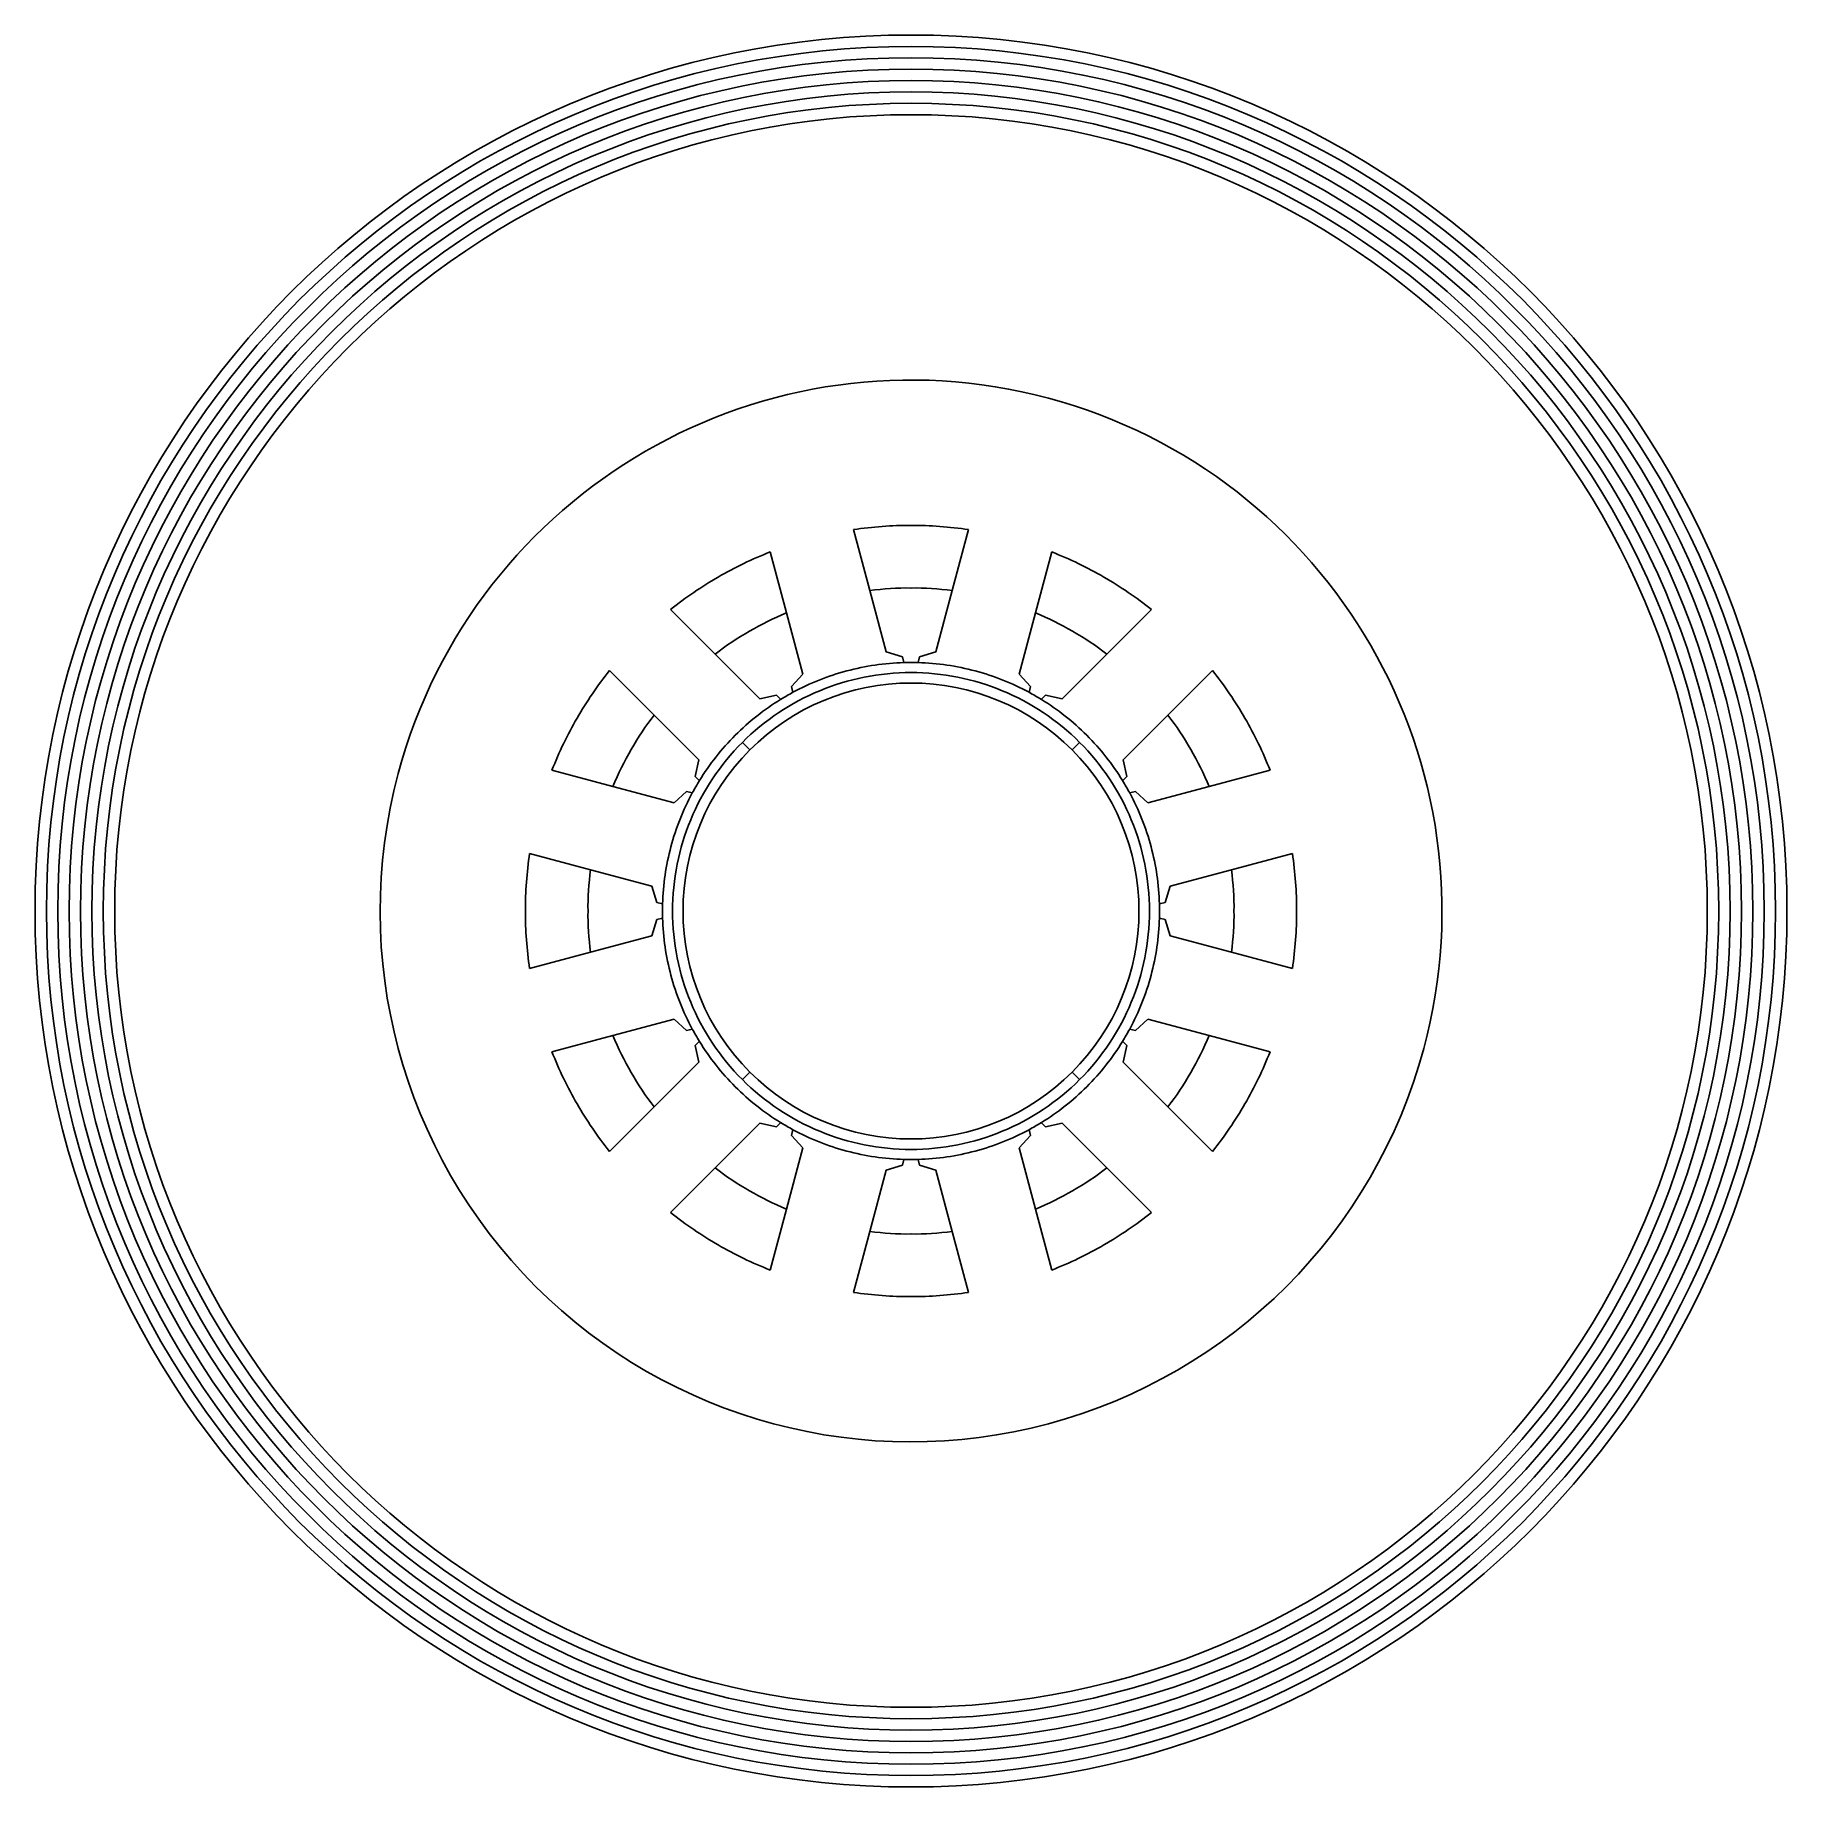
# Model space of a CAD drawing. Extents: x -297 to 297, y -297 to 297.
import ezdxf

# ---------------------------------------------------------------- set-up
doc = ezdxf.new("R2010")
doc.units = 0
doc.layers.add('default', color=7, linetype='CONTINUOUS')
doc.layers.add('layer10', color=7, linetype='CONTINUOUS')

msp = doc.modelspace()

# ---------------------------------------------------------------- linework, layer by layer
at = {"layer": 'default'}
for p, q in [((-13.96, 108.62), (-19.5, 129.3)), ((13.96, 108.62), (19.5, 129.3)), ((-42.22, 101.05), (-47.76, 121.73)), ((42.22, 101.05), (47.76, 121.73)), ((-8.4, 87.86), (-13.96, 108.62)), ((8.4, 87.86), (13.96, 108.62)), ((-66.4, 87.08), (-81.54, 102.23)), ((-36.65, 80.29), (-42.22, 101.05)), ((36.65, 80.29), (42.22, 101.05)), ((66.4, 87.08), (81.54, 102.23)), ((-51.2, 71.89), (-66.4, 87.08)), ((-2.92, 86.16), (-8.4, 87.86)), ((-2.4, 84.22), (-2.92, 86.16)), ((2.4, 84.22), (2.92, 86.16)), ((2.92, 86.16), (8.4, 87.86)), ((51.2, 71.89), (66.4, 87.08)), ((-87.08, 66.4), (-102.23, 81.54)), ((-40.55, 76.07), (-36.65, 80.29)), ((40.55, 76.07), (36.65, 80.29)), ((87.08, 66.4), (102.23, 81.54)), ((-45.61, 73.15), (-51.2, 71.89)), ((-44.19, 71.74), (-45.61, 73.15)), ((-40.03, 74.14), (-40.55, 76.07)), ((40.03, 74.14), (40.55, 76.07)), ((44.19, 71.74), (45.61, 73.15)), ((45.61, 73.15), (51.2, 71.89)), ((-71.89, 51.2), (-87.08, 66.4)), ((71.89, 51.2), (87.08, 66.4)), ((-101.05, 42.22), (-121.73, 47.76)), ((-73.15, 45.61), (-71.89, 51.2)), ((73.15, 45.61), (71.89, 51.2)), ((101.05, 42.22), (121.73, 47.76)), ((-80.29, 36.65), (-101.05, 42.22)), ((-71.74, 44.19), (-73.15, 45.61)), ((71.74, 44.19), (73.15, 45.61)), ((80.29, 36.65), (101.05, 42.22)), ((-76.07, 40.55), (-80.29, 36.65)), ((-74.14, 40.03), (-76.07, 40.55)), ((74.14, 40.03), (76.07, 40.55)), ((76.07, 40.55), (80.29, 36.65)), ((-108.62, 13.96), (-129.3, 19.5)), ((108.62, 13.96), (129.3, 19.5)), ((-87.86, 8.4), (-108.62, 13.96)), ((87.86, 8.4), (108.62, 13.96)), ((-86.16, 2.92), (-87.86, 8.4)), ((86.16, 2.92), (87.86, 8.4)), ((-84.22, 2.4), (-86.16, 2.92)), ((84.22, 2.4), (86.16, 2.92)), ((-86.16, -2.92), (-87.86, -8.4)), ((-84.22, -2.4), (-86.16, -2.92)), ((84.22, -2.4), (86.16, -2.92)), ((86.16, -2.92), (87.86, -8.4)), ((-87.86, -8.4), (-108.62, -13.96)), ((87.86, -8.4), (108.62, -13.96)), ((-108.62, -13.96), (-129.3, -19.5)), ((108.62, -13.96), (129.3, -19.5)), ((-80.29, -36.65), (-101.05, -42.22)), ((-76.07, -40.55), (-80.29, -36.65)), ((-74.14, -40.03), (-76.07, -40.55)), ((74.14, -40.03), (76.07, -40.55)), ((76.07, -40.55), (80.29, -36.65)), ((80.29, -36.65), (101.05, -42.22)), ((-101.05, -42.22), (-121.73, -47.76)), ((-71.74, -44.19), (-73.15, -45.61)), ((-73.15, -45.61), (-71.89, -51.2)), ((71.74, -44.19), (73.15, -45.61)), ((73.15, -45.61), (71.89, -51.2)), ((101.05, -42.22), (121.73, -47.76)), ((-71.89, -51.2), (-87.08, -66.4)), ((71.89, -51.2), (87.08, -66.4)), ((-87.08, -66.4), (-102.23, -81.54)), ((87.08, -66.4), (102.23, -81.54)), ((-51.2, -71.89), (-66.4, -87.08)), ((-45.61, -73.15), (-51.2, -71.89)), ((-44.19, -71.74), (-45.61, -73.15)), ((-40.03, -74.14), (-40.55, -76.07)), ((-40.55, -76.07), (-36.65, -80.29)), ((40.55, -76.07), (36.65, -80.29)), ((40.03, -74.14), (40.55, -76.07)), ((44.19, -71.74), (45.61, -73.15)), ((45.61, -73.15), (51.2, -71.89)), ((51.2, -71.89), (66.4, -87.08)), ((-36.65, -80.29), (-42.22, -101.05)), ((36.65, -80.29), (42.22, -101.05)), ((-66.4, -87.08), (-81.54, -102.23)), ((-8.4, -87.86), (-13.96, -108.62)), ((-2.92, -86.16), (-8.4, -87.86)), ((-2.4, -84.22), (-2.92, -86.16)), ((2.4, -84.22), (2.92, -86.16)), ((2.92, -86.16), (8.4, -87.86)), ((8.4, -87.86), (13.96, -108.62)), ((66.4, -87.08), (81.54, -102.23)), ((-42.22, -101.05), (-47.76, -121.73)), ((42.22, -101.05), (47.76, -121.73)), ((-13.96, -108.62), (-19.5, -129.3)), ((13.96, -108.62), (19.5, -129.3))]:
    msp.add_line(p, q, dxfattribs=at)
for centre, radius, start, end in [((0, 0), 297, 90, 270), ((0, 0), 297, 270, 90), ((0, 0), 293.14, 90, 270), ((0, 0), 293.14, 270, 90), ((0, 0), 289.29, 90, 270), ((0, 0), 285.43, 90, 270), ((0, 0), 289.29, 270, 90), ((0, 0), 285.43, 270, 90), ((0, 0), 281.57, 90, 270), ((0, 0), 281.57, 270, 90), ((0, 0), 277.71, 90, 270), ((0, 0), 273.86, 90, 270), ((0, 0), 277.71, 270, 90), ((0, 0), 273.86, 270, 90), ((0, 0), 270, 90, 270), ((0, 0), 270, 270, 90), ((0, 0), 180, 345, 165), ((-0.13, 1.76), 129, 89.94138, 98.63652), ((0.13, 1.76), 129, 81.36348, 90.05862), ((-0.77, 1.59), 129, 111.36348, 120.05862), ((0.77, 1.59), 129, 59.94138, 68.63652), ((-0.99, 1.46), 129, 119.94138, 128.63652), ((0.99, 1.46), 129, 51.36348, 60.05862), ((-1.1, 17.24), 92.28, 89.31479, 98.00993), ((1.1, 17.24), 92.28, 81.99007, 90.68521), ((-7.66, 15.48), 92.28, 111.99007, 120.68521), ((7.66, 15.48), 92.28, 59.31479, 68.00993), ((-9.58, 14.38), 92.28, 119.31479, 128.00993), ((9.58, 14.38), 92.28, 51.99007, 60.68521), ((0, 0), 84.26, 91.63449, 105), ((0, 0), 84.26, 88.36551, 91.63449), ((0, 0), 84.26, 75, 88.36551), ((-1.46, 0.99), 129, 141.36348, 150.05862), ((0, 0), 84.26, 105, 118.36551), ((0, 0), 84.26, 61.63449, 75), ((1.46, 0.99), 129, 29.94138, 38.63652), ((0, 0), 84.26, 121.63449, 135), ((0, 0), 84.26, 118.36551, 121.63449), ((0, 0), 84.26, 58.36551, 61.63449), ((0, 0), 84.26, 45, 58.36551), ((-1.59, 0.77), 129, 149.94138, 158.63652), ((-14.38, 9.58), 92.28, 141.99007, 150.68521), ((14.38, 9.58), 92.28, 29.31479, 38.00993), ((1.59, 0.77), 129, 21.36348, 30.05862), ((0, 0), 84.26, 135, 148.36551), ((0, 0), 84.26, 31.63449, 45), ((-15.48, 7.66), 92.28, 149.31479, 158.00993), ((15.48, 7.66), 92.28, 21.99007, 30.68521), ((0, 0), 180, 165, 345), ((0, 0), 84.26, 148.36551, 151.63449), ((0, 0), 84.26, 28.36551, 31.63449), ((0, 0), 84.26, 151.63449, 165), ((0, 0), 84.26, 15, 28.36551), ((-1.76, 0.13), 129, 171.36348, 180.05862), ((0, 0), 84.26, 165, 178.36551), ((0, 0), 84.26, 1.63449, 15), ((1.76, 0.13), 129, 359.94138, 8.63652), ((-17.24, 1.1), 92.28, 171.99007, 180.68521), ((17.24, 1.1), 92.28, 359.31479, 8.00993), ((-1.76, -0.13), 129, 179.94138, 188.63652), ((0, 0), 84.26, 178.36551, 181.63449), ((0, 0), 84.26, 358.36551, 1.63449), ((17.24, -1.1), 92.28, 351.99007, 0.68521), ((1.76, -0.13), 129, 351.36348, 0.05862), ((-17.24, -1.1), 92.28, 179.31479, 188.00993), ((0, 0), 84.26, 181.63449, 195), ((0, 0), 84.26, 345, 358.36551), ((0, 0), 84.26, 195, 208.36551), ((0, 0), 84.26, 331.63449, 345), ((0, 0), 84.26, 208.36551, 211.63449), ((0, 0), 84.26, 328.36551, 331.63449), ((-15.48, -7.66), 92.28, 201.99007, 210.68521), ((0, 0), 84.26, 211.63449, 225), ((0, 0), 84.26, 315, 328.36551), ((15.48, -7.66), 92.28, 329.31479, 338.00993), ((-1.59, -0.77), 129, 201.36348, 210.05862), ((1.59, -0.77), 129, 329.94138, 338.63652), ((-14.38, -9.58), 92.28, 209.31479, 218.00993), ((14.38, -9.58), 92.28, 321.99007, 330.68521), ((0, 0), 84.26, 225, 238.36551), ((0, 0), 84.26, 301.63449, 315), ((-1.46, -0.99), 129, 209.94138, 218.63652), ((1.46, -0.99), 129, 321.36348, 330.05862), ((0, 0), 84.26, 238.36551, 241.63449), ((0, 0), 84.26, 241.63449, 255), ((0, 0), 84.26, 285, 298.36551), ((0, 0), 84.26, 298.36551, 301.63449), ((0, 0), 84.26, 255, 268.36551), ((0, 0), 84.26, 271.63449, 285), ((-9.58, -14.38), 92.28, 231.99007, 240.68521), ((0, 0), 84.26, 268.36551, 271.63449), ((9.58, -14.38), 92.28, 299.31479, 308.00993), ((-7.66, -15.48), 92.28, 239.31479, 248.00993), ((7.66, -15.48), 92.28, 291.99007, 300.68521), ((-0.99, -1.46), 129, 231.36348, 240.05862), ((0.99, -1.46), 129, 299.94138, 308.63652), ((-1.1, -17.24), 92.28, 261.99007, 270.68521), ((1.1, -17.24), 92.28, 269.31479, 278.00993), ((-0.77, -1.59), 129, 239.94138, 248.63652), ((0.77, -1.59), 129, 291.36348, 300.05862), ((-0.13, -1.76), 129, 261.36348, 270.05862), ((0.13, -1.76), 129, 269.94138, 278.63652)]:
    msp.add_arc(centre, radius, start, end, dxfattribs=at)
at = {"layer": 'layer10'}
for p, q in [((-54.65, 54.65), (-57.17, 57.17)), ((54.65, 54.65), (57.17, 57.17)), ((-54.65, -54.65), (-57.17, -57.17)), ((54.65, -54.65), (57.17, -57.17))]:
    msp.add_line(p, q, dxfattribs=at)
for radius, start, end in [(80.85, 90, 135), (77.29, 90, 135), (80.85, 45, 90), (77.29, 45, 90), (80.85, 135, 180), (77.29, 135, 180), (77.29, 0, 45), (80.85, 360, 45), (80.85, 180, 225), (77.29, 180, 225), (77.29, 315, 0), (80.85, 315, 0), (80.85, 225, 270), (77.29, 225, 270), (77.29, 270, 315), (80.85, 270, 315)]:
    msp.add_arc((0, 0), radius, start, end, dxfattribs=at)

doc.saveas('drawing.dxf')
